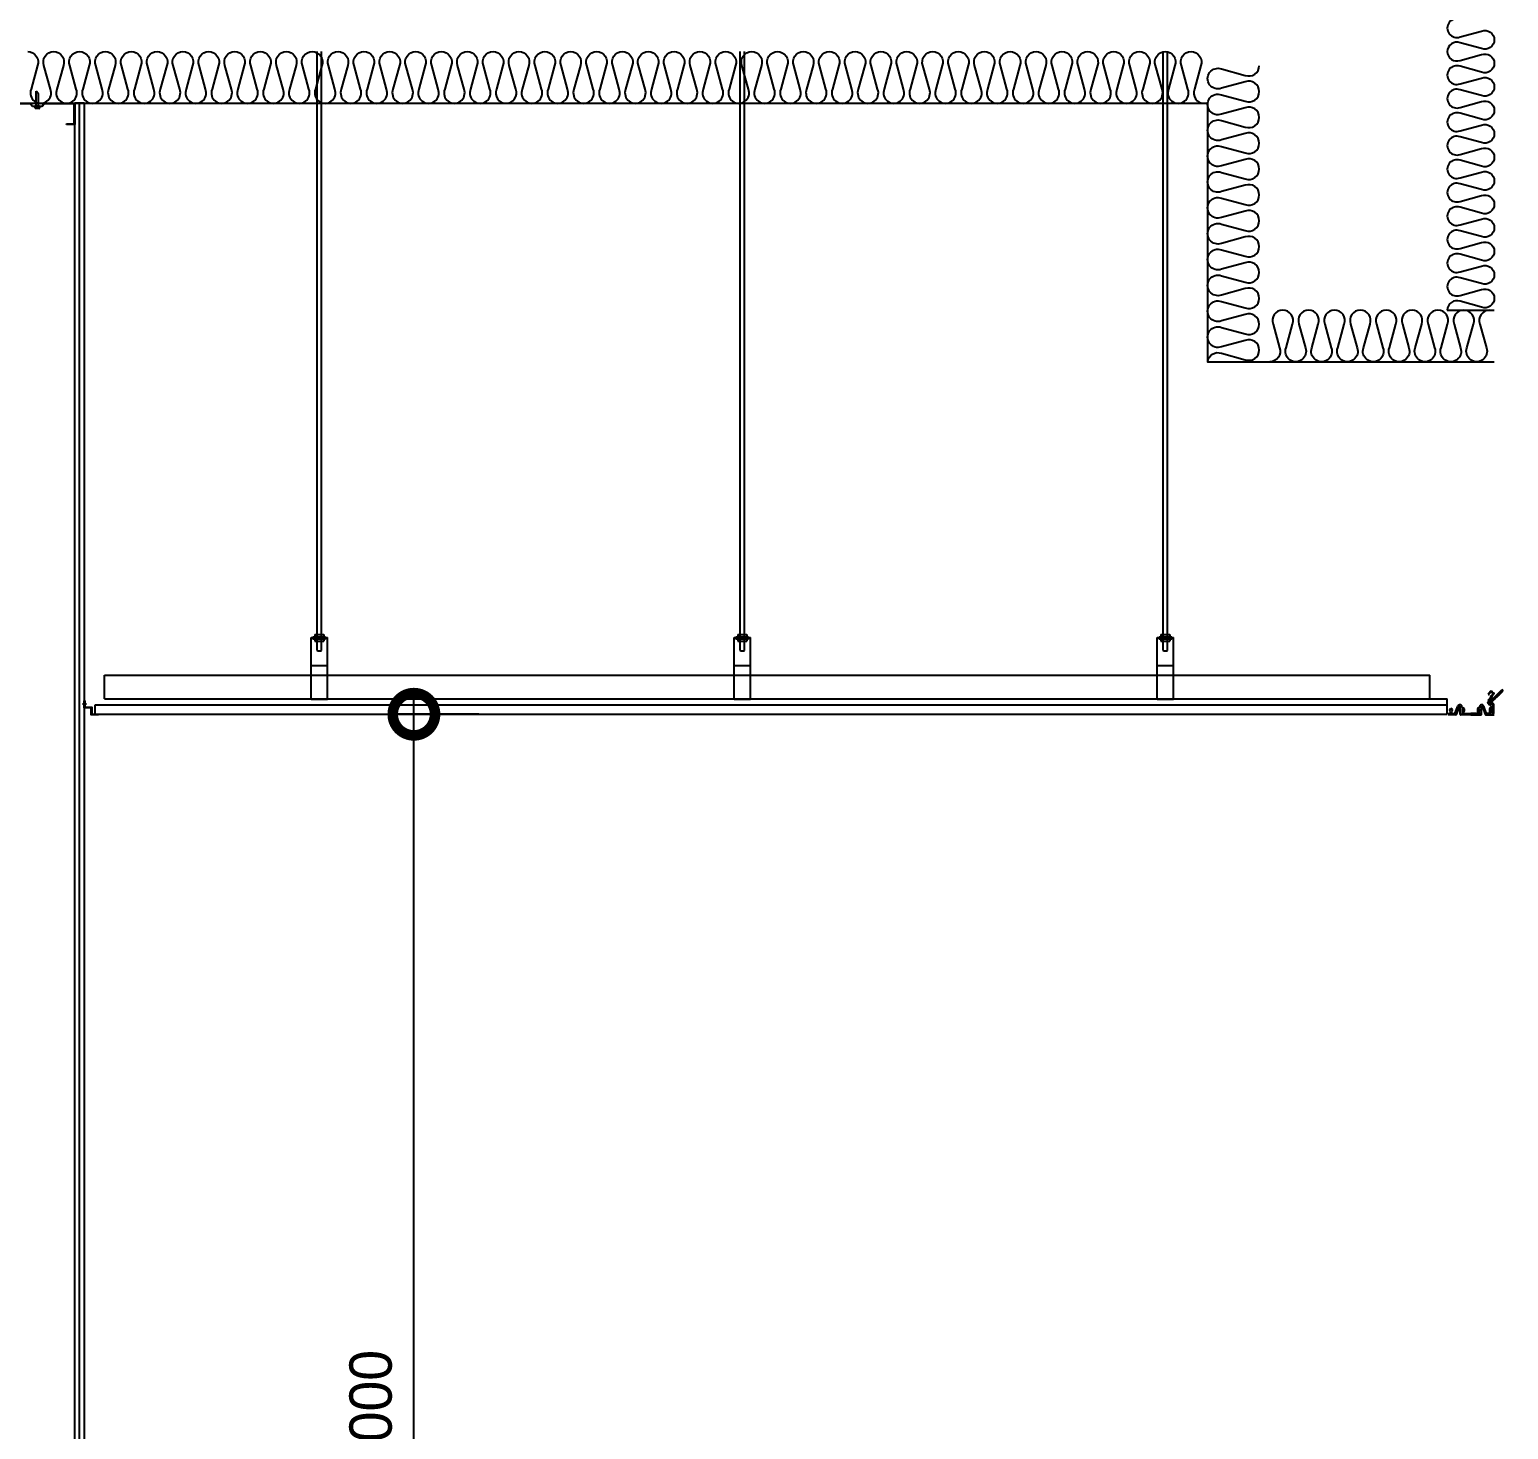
# Model space of a CAD drawing. Header units: millimetres. Extents: x 19868 to 801382, y -4805 to 85279.
# Drawn here: x 324872 to 328018, y 43757 to 46736 of the extents above; entities that cross this region are included whole.
import ezdxf

# ---------------------------------------------------------------- set-up
doc = ezdxf.new("R2010")
doc.units = ezdxf.units.MM
doc.header["$LTSCALE"] = 250
doc.layers.get('Defpoints').update_dxf_attribs({"color": 151})
for name, color, linetype in [('8입면선', 8, 'Continuous'), ('A-CEIL', 8, 'Continuous'), ('A-CEIL_EL', 8, 'Continuous'), ('A-WALL-D', 7, 'Continuous'), ('ALUM', 4, 'Continuous'), ('EJ', 4, 'Continuous'), ('GAGAM-DT', 7, 'Continuous'), ('ISL', 251, 'Continuous'), ('MO-S', 3, 'Continuous'), ('SCREW', 1, 'Continuous'), ('입면', 7, 'Continuous')]:
    doc.layers.add(name, color=color, linetype=linetype)
doc.layers.add('CK', color=221, linetype='Continuous', plot=False)
doc.styles.add('Gdim', font='')
doc.styles.get('Gdim').set_extended_font_data('Dotum')
doc.dimstyles.new('Gdim50', dxfattribs={"dimscale": 30, "dimtxt": 3, "dimasz": 6, "dimexe": 1.5, "dimexo": 2, "dimgap": 1, "dimtad": 1, "dimdec": 0, "dimzin": 0, "dimdsep": 46, "dimlunit": 6, "dimtxsty": 'Gdim', "dimblk": 'DOTSMALL', "dimcen": 1.5, "dimdle": 1.5, "dimclrd": 256, "dimclre": 256, "dimclrt": 256, "dimazin": 0, "dimtfac": 1, "dimtdec": 0, "dimtix": 1, "dimtmove": 2, "dimatfit": 3, "dimldrblk": 'DOTSMALL', "dimfxl": 1.5, "dimtolj": 1, "dimtzin": 0, "dimlwd": -1, "dimlwe": -1, "dimarcsym": 1})

# ---------------------------------------------------------------- blocks, each defined once
blk = doc.blocks.new('*U121')
at = {"layer": '8입면선', "color": 8}
for p, q in [((3316397.6, 472011.4), (3316397.6, 476211.4)), ((3316577.6, 472011.4), (3316577.6, 476211.4))]:
    blk.add_line(p, q, dxfattribs=at)
at = {"layer": 'A-WALL-D'}
for p, q in [((3316387.6, 476211.4), (3316387.6, 472011.4)), ((3316407.6, 476211.4), (3316387.6, 476211.4)), ((3316407.6, 472021.4), (3316407.6, 476211.4)), ((3316567.6, 472021.4), (3316567.6, 476211.4)), ((3316587.6, 476211.4), (3316567.6, 476211.4)), ((3316587.6, 476211.4), (3316587.6, 472011.4)), ((3316407.6, 472011.4), (3316387.6, 472011.4)), ((3316587.6, 472011.4), (3316567.6, 472011.4))]:
    blk.add_line(p, q, dxfattribs=at)
at = {"layer": 'CK', "linetype": 'Continuous'}
blk.add_line((3316472.9, 472011.4), (3316502.3, 472011.4), dxfattribs=at)
at = {"layer": 'GAGAM-DT', "color": 8}
for p, q in [((3316485.3, 476205.6), (3316485.3, 476237)), ((3316490.3, 476231.5), (3316485.3, 476237)), ((3316490.3, 476205.6), (3316490.3, 476231.5)), ((3316492.7, 476205.6), (3316482.8, 476205.6)), ((3316482.8, 476205.6), (3316482.8, 476202.1)), ((3316491.2, 476200.6), (3316484.3, 476200.6)), ((3316485.3, 476205.6), (3316485.3, 476200.6)), ((3316490.3, 476205.6), (3316490.3, 476200.6)), ((3316492.7, 476205.6), (3316492.7, 476202.1)), ((3316482.8, 472017.2), (3316482.8, 472020.7)), ((3316492.7, 472017.2), (3316482.8, 472017.2)), ((3316491.2, 472022.2), (3316484.3, 472022.2)), ((3316485.3, 472017.2), (3316485.3, 472022.2)), ((3316485.3, 472017.2), (3316485.3, 471985.8)), ((3316490.3, 472017.2), (3316490.3, 472022.2)), ((3316490.3, 472017.2), (3316490.3, 471991.3)), ((3316492.7, 472017.2), (3316492.7, 472020.7)), ((3316490.3, 471991.3), (3316485.3, 471985.8))]:
    blk.add_line(p, q, dxfattribs=at)
for centre, start, end in [((3316484.3, 476202.1), 180, 270), ((3316491.2, 476202.1), 270, 0), ((3316484.3, 472020.7), 90, 180), ((3316491.2, 472020.7), 0, 90)]:
    blk.add_arc(centre, 1.51, start, end, dxfattribs=at)
at = {"layer": '입면', "color": 6}
for p, q in [((3316407.6, 476166.4), (3316407.6, 476211.4)), ((3316407.6, 476211.4), (3316472.9, 476211.4)), ((3316472.4, 476210.2), (3316408.8, 476210.2)), ((3316408.8, 476210.2), (3316408.8, 476167.6)), ((3316477.4, 476204.4), (3316472.4, 476210.2)), ((3316472.9, 476211.4), (3316477.9, 476205.6)), ((3316497.8, 476204.4), (3316477.4, 476204.4)), ((3316477.9, 476205.6), (3316497.3, 476205.6)), ((3316497.3, 476205.6), (3316502.3, 476211.4)), ((3316502.8, 476210.2), (3316497.8, 476204.4)), ((3316502.3, 476211.4), (3316567.6, 476211.4)), ((3316566.4, 476210.2), (3316502.8, 476210.2)), ((3316566.4, 476167.6), (3316566.4, 476210.2)), ((3316567.6, 476211.4), (3316567.6, 476166.4)), ((3316425.4, 476166.4), (3316407.6, 476166.4)), ((3316408.8, 476167.6), (3316425.4, 476167.6)), ((3316425.4, 476167.6), (3316425.4, 476166.4)), ((3316549.8, 476166.4), (3316549.8, 476167.6)), ((3316549.8, 476167.6), (3316566.4, 476167.6)), ((3316567.6, 476166.4), (3316549.8, 476166.4)), ((3316425.4, 472056.4), (3316407.6, 472056.4)), ((3316407.6, 472056.4), (3316407.6, 472011.4)), ((3316408.8, 472012.6), (3316408.8, 472055.2)), ((3316408.8, 472055.2), (3316425.4, 472055.2)), ((3316425.4, 472055.2), (3316425.4, 472056.4)), ((3316567.6, 472056.4), (3316549.8, 472056.4)), ((3316549.8, 472056.4), (3316549.8, 472055.2)), ((3316549.8, 472055.2), (3316566.4, 472055.2)), ((3316566.4, 472055.2), (3316566.4, 472012.6)), ((3316567.6, 472011.4), (3316567.6, 472056.4)), ((3316407.6, 472011.4), (3316472.9, 472011.4)), ((3316472.4, 472012.6), (3316408.8, 472012.6)), ((3316477.4, 472018.5), (3316472.4, 472012.6)), ((3316472.9, 472011.4), (3316477.9, 472017.3)), ((3316497.8, 472018.5), (3316477.4, 472018.5)), ((3316477.9, 472017.3), (3316497.3, 472017.3)), ((3316497.3, 472017.3), (3316502.3, 472011.4)), ((3316502.8, 472012.6), (3316497.8, 472018.5)), ((3316502.3, 472011.4), (3316567.6, 472011.4)), ((3316566.4, 472012.6), (3316502.8, 472012.6))]:
    blk.add_line(p, q, dxfattribs=at)
blk = doc.blocks.new('AA')
at = {"layer": 'SCREW'}
for p, q in [((-46.9, 20.8), (-44.7, 26.1)), ((-45.9, 21.5), (-46.9, 20.8)), ((-46.7, 19.5), (-46.9, 20.8)), ((-46.7, 19.5), (-43.2, 18)), ((-45.9, 21.5), (-46, 22.8)), ((-45.9, 21.5), (-42.3, 20)), ((-44.5, 24.8), (-45.5, 24)), ((-43.6, 26.9), (-44.7, 26.1)), ((-44.5, 24.8), (-44.7, 26.1)), ((-44.5, 24.8), (-41, 23.3)), ((-43.6, 26.9), (-40.1, 25.4)), ((-43.4, 17.5), (-39.9, 25.8)), ((-43.4, 17.5), (-42.9, 17.3)), ((-42.9, 17.3), (-39.4, 25.6)), ((-41.9, 19.9), (-9.2, 6)), ((-40.7, 18.9), (-41.2, 21.5)), ((-40.7, 18.9), (-40.6, 19.3)), ((-40.5, 23), (-8.1, 9.3)), ((-39.9, 25.8), (-39.4, 25.6)), ((-39.2, 23), (-39.4, 22.6)), ((-38.4, 17.9), (-39.2, 23)), ((-38.4, 17.9), (-38.3, 18.3)), ((-36.9, 22), (-37.1, 21.6)), ((-36.1, 16.9), (-36.9, 22)), ((-36.1, 16.9), (-35.9, 17.4)), ((-34.6, 21), (-34.8, 20.6)), ((-33.8, 15.9), (-34.6, 21)), ((-33.8, 15.9), (-33.6, 16.4)), ((-32.3, 20), (-32.5, 19.6)), ((-31.5, 14.9), (-32.3, 20)), ((-31.5, 14.9), (-31.3, 15.4)), ((-30, 19), (-30.2, 18.7)), ((-29.2, 14), (-30, 19)), ((-29.2, 14), (-29, 14.4)), ((-27.7, 18.1), (-27.9, 17.7)), ((-26.9, 13), (-27.7, 18.1)), ((-26.9, 13), (-26.7, 13.4)), ((-25.4, 17.1), (-25.6, 16.7)), ((-24.6, 12), (-25.4, 17.1)), ((-24.6, 12), (-24.4, 12.5)), ((-23.1, 16.1), (-23.2, 15.7)), ((-22.3, 11), (-23.1, 16.1)), ((-22.3, 11), (-22.1, 11.5)), ((-20.8, 15.1), (-20.9, 14.7)), ((-20.4, 12.4), (-20.8, 15.1)), ((-20.4, 12), (-19.4, 10.3)), ((-6.6, 6.8), (-20.1, 12.4)), ((-7.8, 6.5), (-17.8, 9.7)), ((-9.2, 6), (-6.6, 6.8)), ((-6.6, 6.8), (-8.1, 9.3))]:
    blk.add_line(p, q, dxfattribs=at)
for centre, radius, start, end in [((-20.2, 12.2), 0.268, 69.1196, 211.1357), ((-5.9, 8.9), 2.15, 170.4285, 251.6836)]:
    blk.add_arc(centre, radius, start, end, dxfattribs=at)
blk = doc.blocks.new('SCREW-1')
at = {"layer": 'SCREW', "rotation": 293.0000000003107}
blk.add_blockref('AA', (-3.7, -46.3), dxfattribs=at)
blk = doc.blocks.new('A$Ca357f5e5')
at = {"layer": 'ALUM', "transparency": 33554636}
for p in [(98.4, 45.6), (100, 43.5)]:
    blk.add_line(p, (100, 45.6), dxfattribs=at)
blk.add_arc((98.4, 46.4), 0.763, 225, 270, dxfattribs=at)
at = {"layer": 'EJ', "transparency": 33554636}
for p, q in [((86.7, 43.5), (93.5, 50.3)), ((86.7, 43.5), (87.8, 42.4)), ((86.7, 30.1), (93.3, 36.8)), ((88.8, 42.4), (89.4, 42.9)), ((89.4, 44), (90.5, 44)), ((89.4, 42.9), (89.4, 44)), ((90.3, 30.7), (96.4, 36.8)), ((90.5, 45.1), (92.7, 47.3)), ((90.5, 44), (90.5, 45.1)), ((92.3, 39), (92.8, 39.5)), ((92.3, 37.9), (93.3, 36.8)), ((92.8, 39.5), (93.9, 39.5)), ((93.5, 50.3), (97.9, 45.9)), ((93.7, 47.3), (97.2, 43.9)), ((93.9, 40.6), (95, 40.6)), ((93.9, 39.5), (93.9, 40.6)), ((94.9, 38.3), (100, 43.5)), ((94.9, 38.3), (96.4, 36.8)), ((95, 40.6), (97.2, 42.8)), ((1.8, 1.8), (6.5, 1.8)), ((5.4, 11.1), (7.8, 13.2)), ((5.4, 10.2), (5.4, 11.1)), ((6.5, 10.2), (5.4, 10.2)), ((5.4, 8.2), (6.5, 9.1)), ((5.4, 7.3), (5.4, 8.2)), ((6.5, 7.3), (5.4, 7.3)), ((5.4, 5.2), (6.5, 6.2)), ((6.5, 4.3), (5.4, 4.3)), ((6.5, 9.1), (6.5, 10.2)), ((6.5, 6.2), (6.5, 7.3)), ((6.5, 1.8), (6.5, 4.3)), ((7.8, 13.2), (10.1, 11.1)), ((10.1, 10.2), (9, 10.2)), ((9, 10.2), (9, 9.1)), ((9, 9.1), (10.1, 8.2)), ((10.1, 7.3), (9, 7.3)), ((9, 7.3), (9, 6.2)), ((9, 6.2), (10.1, 5.2)), ((10.1, 4.3), (9, 4.3)), ((9, 4.3), (9, 1.8)), ((9, 1.8), (15.6, 1.8)), ((10.1, 11.1), (10.1, 10.2)), ((10.1, 8.2), (10.1, 7.3)), ((17.1, 2.7), (22.5, 17.2)), ((25.1, 15.6), (19.2, -0.7)), ((27.4, -0.2), (27.4, 15)), ((31.4, 15), (31.4, 13.9)), ((31.4, 13.9), (33.2, 13.9)), ((33.2, 3.7), (31.4, 3.7)), ((31.4, 3.7), (31.4, 2.8)), ((32.5, 1.8), (50, 1.8)), ((35.8, 11.3), (35.8, 6.2)), ((67.5, 1.8), (50, 1.8)), ((64.2, 11.3), (64.2, 6.2)), ((68.6, 13.9), (66.8, 13.9)), ((66.8, 3.7), (68.6, 3.7)), ((68.6, 15), (68.6, 13.9)), ((68.6, 3.7), (68.6, 2.8)), ((72.6, -0.2), (72.6, 15)), ((74.9, 15.6), (80.8, -0.7)), ((82.9, 2.7), (77.5, 17.3)), ((93, 1.8), (83.9, 1.8)), ((96.6, 20.3), (86.7, 30.1)), ((89.9, 11.5), (89.9, 1.8)), ((89.9, 1.8), (92, 1.8)), ((98.7, 21.2), (90.3, 29.6)), ((94.3, 12.2), (92, 10.2)), ((92, 1.8), (92, 11.4)), ((92, 10.2), (92, 9.3)), ((92, 9.3), (93, 9.3)), ((93, 8.3), (92, 7.3)), ((92, 7.3), (92, 6.5)), ((92, 6.5), (93, 6.5)), ((93, 5.4), (92, 4.5)), ((92, 4.5), (92, 3.6)), ((92, 3.6), (93, 3.6)), ((93, 9.3), (93, 8.3)), ((93, 6.5), (93, 5.4)), ((93, 3.6), (93, 1.8)), ((95.4, 13.2), (93.1, 11.1)), ((95.8, 15.8), (94.2, 15.8)), ((94.3, 13.6), (94.3, 13.6)), ((96.6, 10.2), (94.3, 12.2)), ((95.6, 9.3), (96.6, 9.3)), ((95.6, 8.3), (95.6, 9.3)), ((96.6, 7.3), (95.6, 8.3)), ((95.6, 6.5), (96.6, 6.5)), ((95.6, 5.4), (95.6, 6.5)), ((96.6, 4.5), (95.6, 5.4)), ((95.6, 3.6), (96.6, 3.6)), ((95.6, 1.8), (95.6, 3.6)), ((98.2, 1.8), (95.6, 1.8)), ((96.6, 16.5), (96.6, 20.3)), ((96.6, 11.4), (96.6, 1.8)), ((96.6, 9.3), (96.6, 10.2)), ((96.6, 6.5), (96.6, 7.3)), ((96.6, 3.6), (96.6, 4.5)), ((96.6, 1.8), (98.7, 1.8)), ((98.7, 1.8), (98.7, 21.2)), ((100, 20.2), (98.7, 20.2)), ((98.7, 1.8), (100, 1.8)), ((18.3, -1.2), (1.8, -1.2)), ((50, -1.2), (28.5, -1.2)), ((50, -1.2), (71.5, -1.2)), ((81.7, -1.2), (100, -1.2))]:
    blk.add_line(p, q, dxfattribs=at)
for points in [[(32.7, 5.9, 0.414214), (33.6, 6.7), (33.6, 10.8, 0.414214), (32.7, 11.7), (32.3, 11.7, 0.414214), (31.4, 10.8), (31.4, 6.7, 0.414214), (32.3, 5.9)], [(67.3, 5.9, -0.414214), (66.4, 6.7), (66.4, 10.8, -0.414214), (67.3, 11.7), (67.7, 11.7, -0.414214), (68.6, 10.8), (68.6, 6.7, -0.414214), (67.7, 5.9)]]:
    blk.add_lwpolyline(points, format="xyb", close=True, dxfattribs=at)
for centre, radius, start, end in [((88.3, 42.9), 0.763, 225, 315), ((92.8, 38.4), 0.763, 135, 225), ((93.2, 46.8), 0.763, 45, 135), ((96.6, 43.3), 0.763, 315, 45), ((16.6, 1.8), 1.02, 180, 59.3035), ((26.8, 15.5), 4.62, 353.6167, 158.3055), ((26.2, 15), 1.27, 0, 149.3035), ((31.4, 1.8), 1.02, 90, 0), ((33.2, 11.3), 2.54, 0, 90), ((33.2, 6.2), 2.54, 270, 0), ((66.8, 11.3), 2.54, 90, 180), ((66.8, 6.2), 2.54, 180, 270), ((68.6, 1.8), 1.02, 180, 90), ((73.2, 15.5), 4.67, 22.8636, 185.8275), ((73.8, 15), 1.27, 30.6965, 180), ((82.9, 1.7), 1.02, 90, 8.0546), ((94.2, 11.5), 4.31, 90, 180), ((90.8, 30.1), 0.763, 135, 225), ((94.3, 11.4), 2.22, 90, 180), ((94.3, 11.4), 2.22, 0, 90), ((95.8, 16.5), 0.763, 270, 0), ((18.3, -0.2), 1.02, 270, 329.3035), ((28.5, -0.2), 1.02, 179.9799, 270), ((71.5, -0.2), 1.02, 270, 0.0201), ((81.7, -0.2), 1.02, 210.6965, 270)]:
    blk.add_arc(centre, radius, start, end, dxfattribs=at)
at = {"layer": 'EJ', "transparency": 33554636, "rotation": 134.9999999979622}
blk.add_blockref('SCREW-1', (91.6, 25.2), dxfattribs=at)
blk = doc.blocks.new('_DotSmall')
at = {"color": 0, "linetype": 'ByBlock', "const_width": 0.5}
blk.add_lwpolyline([(-0.0625, 0, 1), (0.0625, 0, 1)], format="xyb", close=True, dxfattribs=at)
blk = doc.blocks.new('*D258')
at = {"layer": 'CK', "transparency": 16777216}
for p, q in [((325689.6, 42233.9), (325689.6, 45323.9)), ((325827.8, 45278.9), (325644.6, 45278.9)), ((325827.8, 42278.9), (325644.6, 42278.9))]:
    blk.add_line(p, q, dxfattribs=at)
at = {"layer": 'Defpoints', "color": 0, "transparency": 16777216}
for p in [(325689.6, 45278.9), (325887.8, 45278.9), (325887.8, 42278.9)]:
    blk.add_point(p, dxfattribs=at)
at = {"layer": 'CK', "transparency": 16777216, "xscale": 180, "yscale": 180, "zscale": 180}
for p, rotation in [((325689.6, 45278.9), 90), ((325689.6, 42278.9), 270)]:
    blk.add_blockref('_DotSmall', p, dxfattribs=dict(at, rotation=rotation))
at = {"layer": 'CK', "transparency": 16777216, "insert": (325605.8, 43778.9), "char_height": 90, "attachment_point": 5, "rotation": 90, "style": 'Gdim'}
blk.add_mtext('\\A1;3,000', dxfattribs=at)

msp = doc.modelspace()

# ---------------------------------------------------------------- linework, layer by layer
at = {"layer": 'A-CEIL'}
for p, q in [((325011.3, 45298.9, 0), (327888.2, 45298.9, 0)), ((325011.3, 45278.9, 0), (327888.2, 45278.9, 0))]:
    msp.add_line(p, q, dxfattribs=at)
at = {"layer": 'A-CEIL_EL'}
for p, q in [((325483.9, 45414.7), (325483.9, 46688.9, 0)), ((325492.9, 45414.7), (325492.9, 46688.9, 0)), ((326383.9, 45414.7), (326383.9, 46688.9, 0)), ((326392.9, 45414.7), (326392.9, 46688.9, 0)), ((327283.9, 45414.7), (327283.9, 46688.9, 0)), ((327292.9, 45414.7), (327292.9, 46688.9, 0)), ((325470.9, 45310.7), (325470.9, 45441.9)), ((325470.9, 45441.9), (325505.9, 45441.9)), ((325470.9, 45440.7), (325505.9, 45440.7)), ((325474.9, 45443.4), (325501.8, 45443.4)), ((325474.9, 45443.4), (325474.9, 45441.9)), ((325474.9, 45440.7), (325474.9, 45439.2)), ((325474.9, 45439.2), (325501.8, 45439.2)), ((325478.8, 45448.4), (325497.9, 45448.4)), ((325478.8, 45448.4), (325478.8, 45443.4)), ((325478.8, 45439.2), (325478.8, 45434.2)), ((325478.8, 45434.2), (325497.9, 45434.2)), ((325483.9, 45414.7), (325483.9, 45434.2)), ((325492.9, 45414.7), (325492.9, 45434.2)), ((325497.9, 45448.4), (325497.9, 45443.4)), ((325497.9, 45439.2), (325497.9, 45434.2)), ((325501.8, 45443.4), (325501.8, 45441.9)), ((325501.8, 45440.7), (325501.8, 45439.2)), ((325505.9, 45310.7), (325505.9, 45441.9)), ((326370.9, 45310.7), (326370.9, 45441.9)), ((326370.9, 45441.9), (326405.9, 45441.9)), ((326370.9, 45440.7), (326405.9, 45440.7)), ((326374.9, 45443.4), (326401.8, 45443.4)), ((326374.9, 45443.4), (326374.9, 45441.9)), ((326374.9, 45440.7), (326374.9, 45439.2)), ((326374.9, 45439.2), (326401.8, 45439.2)), ((326378.8, 45448.4), (326397.9, 45448.4)), ((326378.8, 45448.4), (326378.8, 45443.4)), ((326378.8, 45439.2), (326378.8, 45434.2)), ((326378.8, 45434.2), (326397.9, 45434.2)), ((326383.9, 45414.7), (326383.9, 45434.2)), ((326392.9, 45414.7), (326392.9, 45434.2)), ((326397.9, 45448.4), (326397.9, 45443.4)), ((326397.9, 45439.2), (326397.9, 45434.2)), ((326401.8, 45443.4), (326401.8, 45441.9)), ((326401.8, 45440.7), (326401.8, 45439.2)), ((326405.9, 45310.7), (326405.9, 45441.9)), ((327270.9, 45310.7), (327270.9, 45441.9)), ((327270.9, 45441.9), (327305.9, 45441.9)), ((327270.9, 45440.7), (327305.9, 45440.7)), ((327274.9, 45443.4), (327301.8, 45443.4)), ((327274.9, 45443.4), (327274.9, 45441.9)), ((327274.9, 45440.7), (327274.9, 45439.2)), ((327274.9, 45439.2), (327301.8, 45439.2)), ((327278.8, 45448.4), (327297.9, 45448.4)), ((327278.8, 45448.4), (327278.8, 45443.4)), ((327278.8, 45439.2), (327278.8, 45434.2)), ((327278.8, 45434.2), (327297.9, 45434.2)), ((327283.9, 45414.7), (327283.9, 45434.2)), ((327292.9, 45414.7), (327292.9, 45434.2)), ((327297.9, 45448.4), (327297.9, 45443.4)), ((327297.9, 45439.2), (327297.9, 45434.2)), ((327301.8, 45443.4), (327301.8, 45441.9)), ((327301.8, 45440.7), (327301.8, 45439.2)), ((327305.9, 45310.7), (327305.9, 45441.9)), ((325470.9, 45382.4), (325505.9, 45382.4)), ((326370.9, 45382.4), (326405.9, 45382.4)), ((327270.9, 45382.4), (327305.9, 45382.4)), ((325031.2, 45361.9), (327850.8, 45361.9)), ((325031.2, 45311.9), (325031.2, 45361.9)), ((325470.9, 45361.9), (325505.9, 45361.9)), ((326370.9, 45361.9), (326405.9, 45361.9)), ((327270.9, 45361.9), (327305.9, 45361.9)), ((327850.8, 45311.9), (327850.8, 45361.9)), ((325031.2, 45311.9), (327888.2, 45311.9)), ((325470.9, 45311.9), (325505.9, 45311.9)), ((325470.9, 45310.7), (325505.9, 45310.7)), ((326370.9, 45311.9), (326405.9, 45311.9)), ((326370.9, 45310.7), (326405.9, 45310.7)), ((327270.9, 45311.9), (327305.9, 45311.9)), ((327270.9, 45310.7), (327305.9, 45310.7)), ((327888.2, 45278.9), (327888.2, 45311.9))]:
    msp.add_line(p, q, dxfattribs=at)
for centre in [(325488.4, 45426.3), (326388.4, 45426.3), (327288.4, 45426.3)]:
    msp.add_arc(centre, 12.4, 248.715, 291.285, dxfattribs=at)
at = {"layer": 'ISL'}
for p, q in [((324278.2, 46578.9), (327378.2, 46578.9)), ((327888.2, 46138.9), (327988.2, 46138.9)), ((325011.3, 45278.9), (325011.3, 45298.9))]:
    msp.add_line(p, q, dxfattribs=at)
for points in [[(327915.3, 46757.6, 1.449198), (327915.3, 46720.2), (327961.1, 46732.6, -0.524856), (327988.2, 46713.9, -0.524856), (327961.1, 46695.2), (327915.3, 46707.6, 0.524876), (327888.2, 46688.9, 0.524876), (327915.3, 46670.2), (327961.1, 46682.6, -0.524856), (327988.2, 46663.9, -0.524856), (327961.1, 46645.2), (327915.3, 46657.6, 1.449198), (327915.3, 46620.2), (327961.1, 46632.6, -0.524856), (327988.2, 46613.9, -0.524856), (327961.1, 46595.2), (327915.3, 46607.6, 1.449198), (327915.3, 46570.2), (327961.1, 46582.6, -0.524856), (327988.2, 46563.9, -0.524856), (327961.1, 46545.2), (327915.3, 46557.6, 1.449198), (327915.3, 46520.2), (327961.1, 46532.6, -0.524856), (327988.2, 46513.9, -0.524856), (327961.1, 46495.2), (327915.3, 46507.6, 1.449198), (327915.3, 46470.2), (327961.1, 46482.6, -0.524856), (327988.2, 46463.9, -0.524856), (327961.1, 46445.2), (327915.3, 46457.6, 1.449198), (327915.3, 46420.2), (327961.1, 46432.6, -0.524856), (327988.2, 46413.9, -0.524856), (327961.1, 46395.2), (327915.3, 46407.6, 1.449198), (327915.3, 46370.2), (327961.1, 46382.6, -0.524856), (327988.2, 46363.9, -0.524856), (327961.1, 46345.2), (327915.3, 46357.6, 1.449198), (327915.3, 46320.2), (327961.1, 46332.6, -0.524856), (327988.2, 46313.9, -0.524856), (327961.1, 46295.2), (327915.3, 46307.6, 1.449198), (327915.3, 46270.2), (327961.1, 46282.6, -0.524856), (327988.2, 46263.9, -0.524856), (327961.1, 46245.2), (327915.3, 46257.6, 1.449198), (327915.3, 46220.2), (327961.1, 46232.6, -0.524856), (327988.2, 46213.9, -0.524856), (327961.1, 46195.2), (327915.3, 46207.6, 1.449198), (327915.3, 46170.2), (327961.1, 46182.6, -0.524856), (327988.2, 46163.9, -0.524856), (327961.1, 46145.2), (327915.3, 46157.6, 0.524989), (327888.2, 46138.9, 0.524989)], [(324868.2, 46688.9, -0.524856), (324888.8, 46659.1), (324875.1, 46608.7, 1.449198), (324916.3, 46608.7), (324902.6, 46659.1, -0.524856), (324923.2, 46688.9, -0.524856), (324943.8, 46659.1), (324930.1, 46608.7, 1.449198), (324971.3, 46608.7), (324957.6, 46659.1, -0.524856), (324978.2, 46688.9, -0.524856), (324998.8, 46659.1), (324985.1, 46608.7, 1.449198), (325026.3, 46608.7), (325012.6, 46659.1, -0.524856), (325033.2, 46688.9, -0.524856), (325053.8, 46659.1), (325040.1, 46608.7, 1.449198), (325081.3, 46608.7), (325067.6, 46659.1, -0.524856), (325088.2, 46688.9, -0.524856), (325108.8, 46659.1), (325095.1, 46608.7, 1.449198), (325136.3, 46608.7), (325122.6, 46659.1, -0.524856), (325143.2, 46688.9, -0.524856), (325163.8, 46659.1), (325150.1, 46608.7, 1.449198), (325191.3, 46608.7), (325177.6, 46659.1, -0.524856), (325198.2, 46688.9, -0.524856), (325218.8, 46659.1), (325205.1, 46608.7, 1.449198), (325246.3, 46608.7), (325232.6, 46659.1, -0.524856), (325253.2, 46688.9, -0.524856), (325273.8, 46659.1), (325260.1, 46608.7, 1.449198), (325301.3, 46608.7), (325287.6, 46659.1, -0.524856), (325308.2, 46688.9, -0.524856), (325328.8, 46659.1), (325315.1, 46608.7, 1.449198), (325356.3, 46608.7), (325342.6, 46659.1, -0.524856), (325363.2, 46688.9, -0.524856), (325383.8, 46659.1), (325370.1, 46608.7, 1.449198), (325411.3, 46608.7), (325397.6, 46659.1, -0.524856), (325418.2, 46688.9, -0.524856), (325438.8, 46659.1), (325425.1, 46608.7, 1.449198), (325466.3, 46608.7), (325452.6, 46659.1, -0.524856), (325473.2, 46688.9, -0.524856), (325493.8, 46659.1), (325480.1, 46608.7, 1.449198), (325521.3, 46608.7), (325507.6, 46659.1, -0.524856), (325528.2, 46688.9, -0.524856), (325548.8, 46659.1), (325535.1, 46608.7, 1.449198), (325576.3, 46608.7), (325562.6, 46659.1, -0.524856), (325583.2, 46688.9, -0.524856), (325603.8, 46659.1), (325590.1, 46608.7, 1.449198), (325631.3, 46608.7), (325617.6, 46659.1, -0.524856), (325638.2, 46688.9, -0.524856), (325658.8, 46659.1), (325645.1, 46608.7, 1.449198), (325686.3, 46608.7), (325672.6, 46659.1, -0.524856), (325693.2, 46688.9, -0.524856), (325713.8, 46659.1), (325700.1, 46608.7, 1.449198), (325741.3, 46608.7), (325727.6, 46659.1, -0.524856), (325748.2, 46688.9, -0.524856), (325768.8, 46659.1), (325755.1, 46608.7, 1.449198), (325796.3, 46608.7), (325782.6, 46659.1, -0.524856), (325803.2, 46688.9, -0.524856), (325823.8, 46659.1), (325810.1, 46608.7, 1.449198), (325851.3, 46608.7), (325837.6, 46659.1, -0.524856), (325858.2, 46688.9, -0.524856), (325878.8, 46659.1), (325865.1, 46608.7, 0.524913), (325885.7, 46578.9, 0.524913), (325906.3, 46608.7), (325892.6, 46659.1, -0.524856), (325913.2, 46688.9, -0.524856), (325933.8, 46659.1), (325920.1, 46608.7, 1.449198), (325961.3, 46608.7), (325947.6, 46659.1, -0.524856), (325968.2, 46688.9, -0.524856), (325988.8, 46659.1), (325975.1, 46608.7, 1.449198), (326016.3, 46608.7), (326002.6, 46659.1, -0.524856), (326023.2, 46688.9, -0.524856), (326043.8, 46659.1), (326030.1, 46608.7, 1.449198), (326071.3, 46608.7), (326057.6, 46659.1, -0.524856), (326078.2, 46688.9, -0.524856), (326098.8, 46659.1), (326085.1, 46608.7, 1.449198), (326126.3, 46608.7), (326112.6, 46659.1, -0.524856), (326133.2, 46688.9, -0.524856), (326153.8, 46659.1), (326140.1, 46608.7, 1.449198), (326181.3, 46608.7), (326167.6, 46659.1, -0.524856), (326188.2, 46688.9, -0.524856), (326208.8, 46659.1), (326195.1, 46608.7, 1.449198), (326236.3, 46608.7), (326222.6, 46659.1, -0.524856), (326243.2, 46688.9, -0.524856), (326263.8, 46659.1), (326250.1, 46608.7, 1.449198), (326291.3, 46608.7), (326277.6, 46659.1, -0.524856), (326298.2, 46688.9, -0.524856), (326318.8, 46659.1), (326305.1, 46608.7, 1.449198), (326346.3, 46608.7), (326332.6, 46659.1, -0.524856), (326353.2, 46688.9, -0.524856), (326373.8, 46659.1), (326360.1, 46608.7, 1.449198), (326401.3, 46608.7), (326387.6, 46659.1, -0.524856), (326408.2, 46688.9, -0.524856), (326428.8, 46659.1), (326415.1, 46608.7, 1.449198), (326456.3, 46608.7), (326442.6, 46659.1, -0.524856), (326463.2, 46688.9, -0.524856), (326483.8, 46659.1), (326470.1, 46608.7, 1.449198), (326511.3, 46608.7), (326497.6, 46659.1, -0.524856), (326518.2, 46688.9, -0.524856), (326538.8, 46659.1), (326525.1, 46608.7, 1.449198), (326566.3, 46608.7), (326552.6, 46659.1, -0.524856), (326573.2, 46688.9, -0.524856), (326593.8, 46659.1), (326580.1, 46608.7, 1.449198), (326621.3, 46608.7), (326607.6, 46659.1, -0.524856), (326628.2, 46688.9, -0.524856), (326648.8, 46659.1), (326635.1, 46608.7, 1.449198), (326676.3, 46608.7), (326662.6, 46659.1, -0.524856), (326683.2, 46688.9, -0.524856), (326703.8, 46659.1), (326690.1, 46608.7, 1.449198), (326731.3, 46608.7), (326717.6, 46659.1, -0.524856), (326738.2, 46688.9, -0.524856), (326758.8, 46659.1), (326745.1, 46608.7, 1.449198), (326786.3, 46608.7), (326772.6, 46659.1, -0.524856), (326793.2, 46688.9, -0.524856), (326813.8, 46659.1), (326800.1, 46608.7, 1.449198), (326841.3, 46608.7), (326827.6, 46659.1, -0.524856), (326848.2, 46688.9, -0.524856), (326868.8, 46659.1), (326855.1, 46608.7, 1.449198), (326896.3, 46608.7), (326882.6, 46659.1, -0.524856), (326903.2, 46688.9, -0.524856), (326923.8, 46659.1), (326910.1, 46608.7, 1.449198), (326951.3, 46608.7), (326937.6, 46659.1, -0.524856), (326958.2, 46688.9, -0.524856), (326978.8, 46659.1), (326965.1, 46608.7, 1.449198), (327006.3, 46608.7), (326992.6, 46659.1, -0.524856), (327013.2, 46688.9, -0.524856), (327033.8, 46659.1), (327020.1, 46608.7, 1.449198), (327061.3, 46608.7), (327047.6, 46659.1, -0.524856), (327068.2, 46688.9, -0.524856), (327088.8, 46659.1), (327075.1, 46608.7, 1.449198), (327116.3, 46608.7), (327102.6, 46659.1, -0.524856), (327123.2, 46688.9, -0.524856), (327143.8, 46659.1), (327130.1, 46608.7, 1.449198), (327171.3, 46608.7), (327157.6, 46659.1, -0.524856), (327178.2, 46688.9, -0.524856), (327198.8, 46659.1), (327185.1, 46608.7, 1.449198), (327226.3, 46608.7), (327212.6, 46659.1, -0.524856), (327233.2, 46688.9, -0.524856), (327253.8, 46659.1), (327240.1, 46608.7, 1.449198), (327281.3, 46608.7), (327267.6, 46659.1, -0.524856), (327288.2, 46688.9, -0.524856), (327308.8, 46659.1), (327295.1, 46608.7, 1.449198), (327336.3, 46608.7), (327322.6, 46659.1, -0.524856), (327343.2, 46688.9, -0.524856), (327363.8, 46659.1), (327350.1, 46608.7, 0.524933), (327370.7, 46578.9, 0.524933)], [(327378.4, 46028.9, -0.489145), (327408, 46047), (327458.4, 46033.4, 0.524856), (327488.2, 46053.9, 0.524856), (327458.4, 46074.5), (327408, 46060.9, -1.449198), (327408, 46102), (327458.4, 46088.4, 0.524856), (327488.2, 46108.9, 0.524856), (327458.4, 46129.5), (327408, 46115.9, -1.449198), (327408, 46157), (327458.4, 46143.4, 0.524856), (327488.2, 46163.9, 0.524856), (327458.4, 46184.5), (327408, 46170.9, -1.449198), (327408, 46212), (327458.4, 46198.4, 0.524856), (327488.2, 46218.9, 0.524856), (327458.4, 46239.5), (327408, 46225.9, -1.449198), (327408, 46267), (327458.4, 46253.4, 0.524856), (327488.2, 46273.9, 0.524856), (327458.4, 46294.5), (327408, 46280.9, -1.449198), (327408, 46322), (327458.4, 46308.4, 0.524856), (327488.2, 46328.9, 0.524856), (327458.4, 46349.5), (327408, 46335.9, -1.449198), (327408, 46377), (327458.4, 46363.4, 0.524856), (327488.2, 46383.9, 0.524856), (327458.4, 46404.5), (327408, 46390.9, -1.449198), (327408, 46432), (327458.4, 46418.4, 0.524856), (327488.2, 46438.9, 0.524856), (327458.4, 46459.5), (327408, 46445.9, -1.449198), (327408, 46487), (327458.4, 46473.4, 0.524856), (327488.2, 46493.9, 0.524856), (327458.4, 46514.5), (327408, 46500.9, -1.449198), (327408, 46542), (327458.4, 46528.4, 0.524856), (327488.2, 46548.9, 0.524856), (327458.4, 46569.5), (327408, 46555.9, -1.449198), (327408, 46597), (327458.4, 46583.4, 0.524856), (327488.2, 46603.9, 0.524856), (327458.4, 46624.5), (327408, 46610.9, -1.449198), (327408, 46652), (327458.4, 46638.4, 0.524856), (327488.2, 46658.9)], [(327978.2, 46138.9, 0.524856), (327957.6, 46109.1), (327971.3, 46058.7, -1.449198), (327930.1, 46058.7), (327943.8, 46109.1, 0.524856), (327923.2, 46138.9, 0.524856), (327902.6, 46109.1), (327916.3, 46058.7, -1.449198), (327875.1, 46058.7), (327888.8, 46109.1, 0.524856), (327868.2, 46138.9, 0.524856), (327847.6, 46109.1), (327861.3, 46058.7, -1.449198), (327820.1, 46058.7), (327833.8, 46109.1, 0.524856), (327813.2, 46138.9, 0.524856), (327792.6, 46109.1), (327806.3, 46058.7, -1.449198), (327765.1, 46058.7), (327778.8, 46109.1, 0.524856), (327758.2, 46138.9, 0.524856), (327737.6, 46109.1), (327751.3, 46058.7, -1.449198), (327710.1, 46058.7), (327723.8, 46109.1, 0.524856), (327703.2, 46138.9, 0.524856), (327682.6, 46109.1), (327696.3, 46058.7, -1.449198), (327655.1, 46058.7), (327668.8, 46109.1, 0.524856), (327648.2, 46138.9, 0.524856), (327627.6, 46109.1), (327641.3, 46058.7, -1.449198), (327600.1, 46058.7), (327613.8, 46109.1, 0.524856), (327593.2, 46138.9, 0.524856), (327572.6, 46109.1), (327586.3, 46058.7, -1.449198), (327545.1, 46058.7), (327558.8, 46109.1, 0.524856), (327538.2, 46138.9, 0.524856), (327517.6, 46109.1), (327531.3, 46058.7, -0.524951), (327510.7, 46028.9)]]:
    msp.add_lwpolyline(points, format="xyb", dxfattribs=at)
msp.add_lwpolyline([(327378.2, 46578.9), (327378.2, 46028.9), (327988.2, 46028.9)], dxfattribs=at)
at = {"layer": 'MO-S'}
msp.add_line((324993, 45300.1), (324984.9, 45300.1), dxfattribs=at)
msp.add_lwpolyline([(324988.2, 45307.7), (324989.4, 45307.7), (324989.4, 45293.9), (325004.4, 45293.9), (325004.4, 45278.9), (325018.2, 45278.9), (325018.2, 45277.7), (325003.2, 45277.7), (325003.2, 45292.7), (324988.2, 45292.7)], close=True, dxfattribs=at)

# ---------------------------------------------------------------- block references
at = {"layer": 'A-WALL-D'}
msp.add_blockref('*U121', (-2991599.4, -429632.5), dxfattribs=at)
at = {"layer": 'EJ'}
msp.add_blockref('A$Ca357f5e5', (327888.2, 45278.9), dxfattribs=at)

# ---------------------------------------------------------------- dimensions: what is measured, and where the dimension line sits
at = {"layer": 'CK'}
dim = msp.add_linear_dim(base=(325689.6, 45278.9), p1=(325887.8, 42278.9), p2=(325887.8, 45278.9), angle=90, dimstyle='Gdim50', dxfattribs=at)
dim.commit()
dim.dimension.update_dxf_attribs({"geometry": '*D258', "text_midpoint": (325605.8, 43778.9)})

doc.saveas('drawing.dxf')
